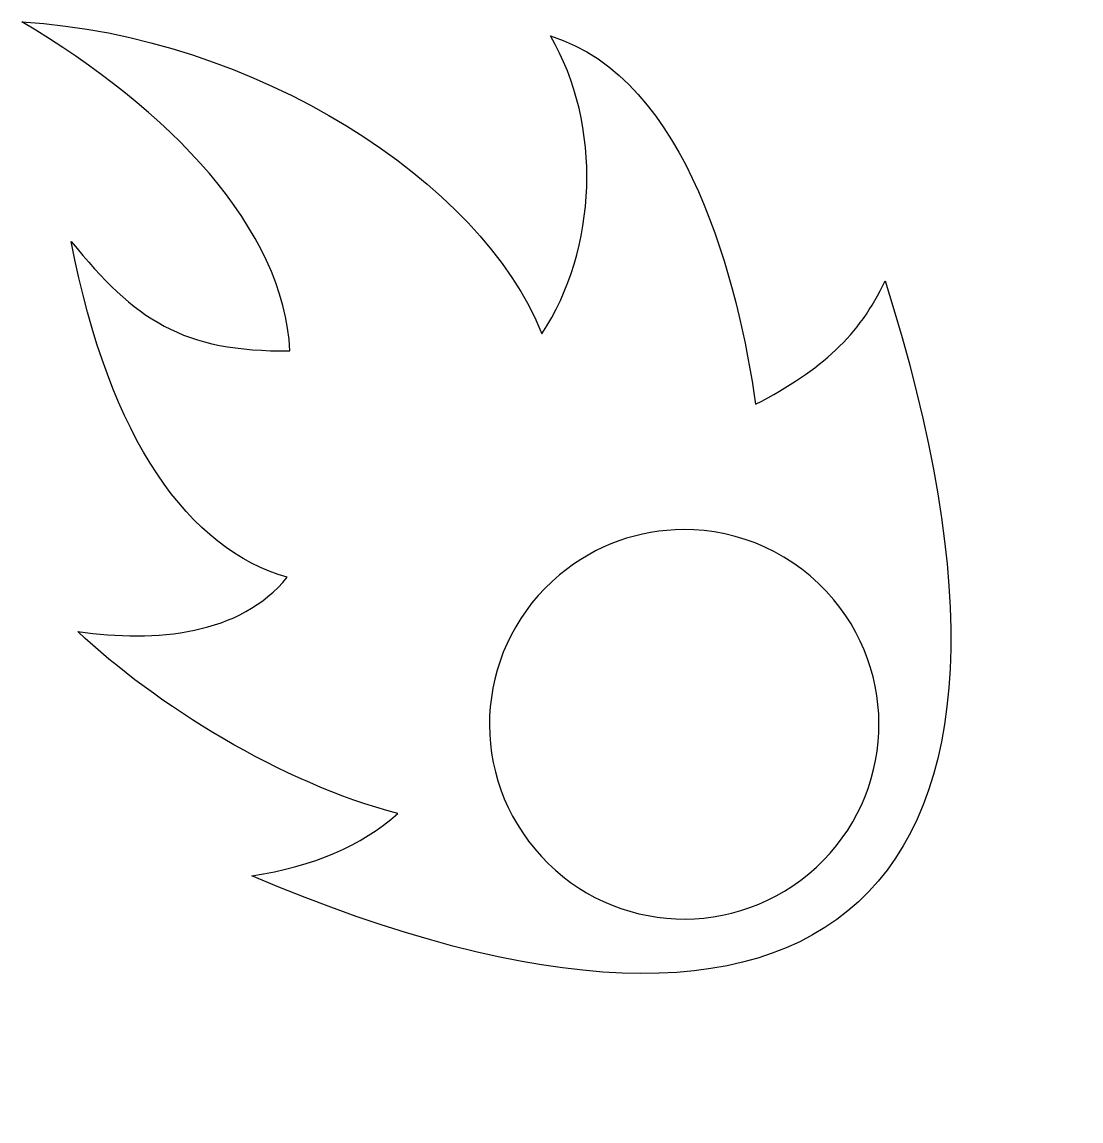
# Model space of a CAD drawing. Header units: centimetres. Extents: x -8.5 to 12.3, y -12.8 to 8.8.
import ezdxf

# ---------------------------------------------------------------- set-up
doc = ezdxf.new("R2010")
doc.units = ezdxf.units.CM
doc.header["$MEASUREMENT"] = 0
doc.layers.add('Layer 1', color=7, linetype='Continuous')

msp = doc.modelspace()

# ---------------------------------------------------------------- linework, layer by layer
at = {"layer": 'Layer 1'}
for points, knots in [([(-8.52582, 8.76697), (-5.6137, 7.04652), (-3.37024, 4.69059), (-3.25748, 2.30211), (-3.25748, 2.30211), (-5.35871, 2.27411), (-6.315, 2.90967), (-7.55735, 4.45268), (-7.55735, 4.45268), (-6.80992, 0.52811), (-5.22154, -1.61339), (-3.31019, -2.14926), (-3.31019, -2.14926), (-4.23814, -3.28645), (-5.8783, -3.43353), (-7.42684, -3.21788), (-7.42684, -3.21788), (-5.91314, -4.64839), (-3.41582, -6.20814), (-1.13985, -6.79162), (-1.13985, -6.79162), (-1.85881, -7.43848), (-2.77352, -7.82541), (-4.00727, -8.02111), (-4.00727, -8.02111), (7.34924, -12.84036), (12.29301, -8.45418), (8.44143, 3.67527), (8.44143, 3.67527), (7.93394, 2.59889), (7.21392, 1.94166), (5.89689, 1.25061), (5.89689, 1.25061), (5.56351, 3.58241), (4.57239, 7.6652), (1.86327, 8.49296), (1.86327, 8.49296), (2.89057, 6.73401), (2.79012, 4.29957), (1.6946, 2.63427), (1.6946, 2.63427), (0.52132, 5.62015), (-3.97011, 8.506), (-8.52582, 8.76693), (-8.52582, 8.76693), (-8.52582, 8.76693), (-8.52582, 8.76697), (-8.52582, 8.76697)], [0, 0, 0, 0, 0.07692308, 0.07692308, 0.07692308, 0.07692308, 0.15384615, 0.15384615, 0.15384615, 0.15384615, 0.23076923, 0.23076923, 0.23076923, 0.23076923, 0.30769231, 0.30769231, 0.30769231, 0.30769231, 0.38461538, 0.38461538, 0.38461538, 0.38461538, 0.46153846, 0.46153846, 0.46153846, 0.46153846, 0.53846154, 0.53846154, 0.53846154, 0.53846154, 0.61538462, 0.61538462, 0.61538462, 0.61538462, 0.69230769, 0.69230769, 0.69230769, 0.69230769, 0.76923077, 0.76923077, 0.76923077, 0.76923077, 0.84615385, 0.84615385, 0.84615385, 0.84615385, 1, 1, 1, 1]), ([(4.47373, -1.21233), (5.57545, -1.20685), (6.66954, -1.67677), (7.43211, -2.59207), (7.43211, -2.59207), (8.78781, -4.21908), (8.56896, -6.62459), (6.94191, -7.98029), (6.94191, -7.98029), (5.31482, -9.33599), (2.9093, -9.11714), (1.55369, -7.49009), (1.55369, -7.49009), (0.19799, -5.863), (0.41676, -3.45748), (2.04385, -2.10187), (2.04385, -2.10187), (2.75565, -1.50869), (3.61684, -1.2166), (4.47374, -1.21234), (4.47374, -1.21234), (4.47374, -1.21234), (4.47373, -1.21233), (4.47373, -1.21233)], [0, 0, 0, 0, 0.14285714, 0.14285714, 0.14285714, 0.14285714, 0.28571429, 0.28571429, 0.28571429, 0.28571429, 0.42857143, 0.42857143, 0.42857143, 0.42857143, 0.57142857, 0.57142857, 0.57142857, 0.57142857, 0.71428571, 0.71428571, 0.71428571, 0.71428571, 1, 1, 1, 1])]:
    msp.add_open_spline(points, degree=3, knots=knots, dxfattribs=at)

doc.saveas('drawing.dxf')
